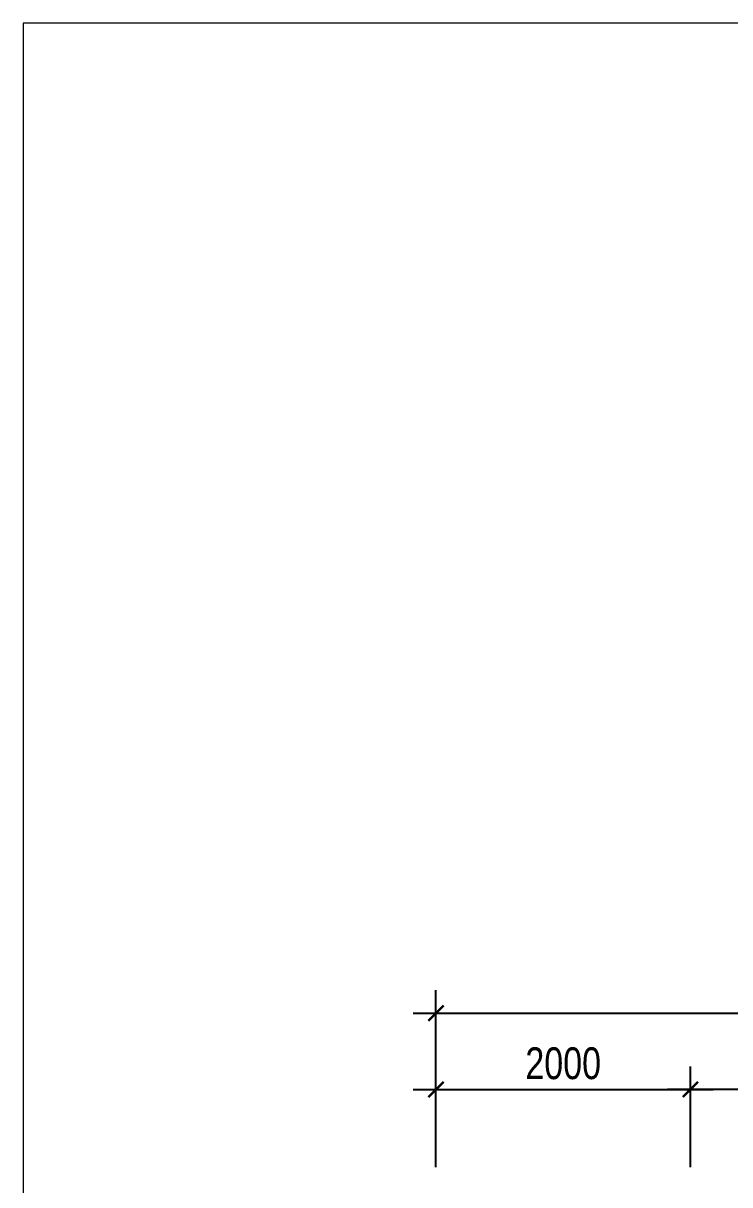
# Model space of a CAD drawing. Header units: millimetres. Extents: x 33748 to 451939, y -263262 to 62681.
# Drawn here: x 179867 to 185421, y -5513 to 3619 of the extents above; entities that cross this region are included whole.
import ezdxf

# ---------------------------------------------------------------- set-up
doc = ezdxf.new("R2010")
doc.units = ezdxf.units.MM
doc.header["$PDMODE"] = 98
doc.layers.get('Defpoints').update_dxf_attribs({"color": 202, "lineweight": 13})
doc.layers.add('12. NET DIM', color=9, linetype='Continuous')
doc.styles.add('AVANH', font='', dxfattribs={"width": 0.8})
doc.styles.get('AVANH').set_extended_font_data('.VnAvantH')
doc.dimstyles.new('C_100A3', dxfattribs={"dimscale": 100, "dimtxt": 2.5, "dimasz": 1.2, "dimexe": 1.8, "dimexo": 0, "dimgap": 0.75, "dimtad": 1, "dimdec": 0, "dimzin": 0, "dimdsep": 46, "dimtxsty": 'AVANH', "dimblk": 'ARCHTICK', "dimcen": 0, "dimdle": 1.8, "dimclrd": 256, "dimclre": 256, "dimclrt": 7, "dimadec": 0, "dimazin": 0, "dimtfac": 0.0001, "dimtdec": 0, "dimtix": 1, "dimtmove": 2, "dimatfit": 3, "dimldrblk": 'ARCHTICK', "dimfxl": 1.8, "dimtolj": 1, "dimtzin": 0, "dimarcsym": 0})

# ---------------------------------------------------------------- blocks, each defined once
blk = doc.blocks.new('_ARCHTICK')
at = {"const_width": 0.15}
blk.add_lwpolyline([(-0.5, -0.5), (0.5, 0.5)], dxfattribs=at)
blk = doc.blocks.new('*D109')
at = {"layer": '12. NET DIM', "lineweight": -2, "transparency": 16777216}
for p, q in [((183111.9, -5373.4), (183111.9, -4583.1)), ((185111.9, -5373.4), (185111.9, -4583.1)), ((182931.9, -4763.1), (185291.9, -4763.1))]:
    blk.add_line(p, q, dxfattribs=at)
at = {"layer": 'Defpoints', "color": 0, "transparency": 16777216}
for p in [(185111.9, -4763.1), (183111.9, -5373.4), (185111.9, -5373.4)]:
    blk.add_point(p, dxfattribs=at)
at = {"layer": '12. NET DIM', "lineweight": -2, "transparency": 16777216, "xscale": 120, "yscale": 120, "zscale": 120, "rotation": 180}
blk.add_blockref('_ARCHTICK', (183111.9, -4763.1), dxfattribs=at)
at = {"layer": '12. NET DIM', "lineweight": -2, "transparency": 16777216, "xscale": 120, "yscale": 120, "zscale": 120}
blk.add_blockref('_ARCHTICK', (185111.9, -4763.1), dxfattribs=at)
at = {"layer": '12. NET DIM', "color": 7, "transparency": 16777216, "insert": (184111.9, -4558.8), "char_height": 250, "attachment_point": 5, "style": 'AVANH'}
blk.add_mtext('\\A1;2000', dxfattribs=at)
blk = doc.blocks.new('*D111')
at = {"layer": '12. NET DIM', "lineweight": -2, "transparency": 16777216}
for p, q in [((185111.9, -5373.4), (185111.9, -4583.1)), ((187611.8, -5373.4), (187611.8, -4583.1)), ((187791.8, -4763.1), (184931.9, -4763.1))]:
    blk.add_line(p, q, dxfattribs=at)
at = {"layer": 'Defpoints', "color": 0, "transparency": 16777216}
for p in [(185111.9, -4763.1), (185111.9, -5373.4), (187611.8, -5373.4)]:
    blk.add_point(p, dxfattribs=at)
at = {"layer": '12. NET DIM', "lineweight": -2, "transparency": 16777216, "xscale": 120, "yscale": 120, "zscale": 120, "rotation": 180}
blk.add_blockref('_ARCHTICK', (185111.9, -4763.1), dxfattribs=at)
at = {"layer": '12. NET DIM', "lineweight": -2, "transparency": 16777216, "xscale": 120, "yscale": 120, "zscale": 120}
blk.add_blockref('_ARCHTICK', (187611.8, -4763.1), dxfattribs=at)
at = {"layer": '12. NET DIM', "color": 7, "transparency": 16777216, "insert": (186361.9, -4558.8), "char_height": 250, "attachment_point": 5, "style": 'AVANH'}
blk.add_mtext('\\A1;2500', dxfattribs=at)
blk = doc.blocks.new('*D112')
at = {"layer": '12. NET DIM', "lineweight": -2, "transparency": 16777216}
for p, q in [((183111.9, -5373.4), (183111.9, -3983.1)), ((200370.4, -5373.4), (200370.4, -3983.1)), ((182931.9, -4163.1), (200550.4, -4163.1))]:
    blk.add_line(p, q, dxfattribs=at)
at = {"layer": 'Defpoints', "color": 0, "transparency": 16777216}
for p in [(200370.4, -4163.1), (183111.9, -5373.4), (200370.4, -5373.4)]:
    blk.add_point(p, dxfattribs=at)
at = {"layer": '12. NET DIM', "lineweight": -2, "transparency": 16777216, "xscale": 120, "yscale": 120, "zscale": 120, "rotation": 180}
blk.add_blockref('_ARCHTICK', (183111.9, -4163.1), dxfattribs=at)
at = {"layer": '12. NET DIM', "lineweight": -2, "transparency": 16777216, "xscale": 120, "yscale": 120, "zscale": 120}
blk.add_blockref('_ARCHTICK', (200370.4, -4163.1), dxfattribs=at)
at = {"layer": '12. NET DIM', "color": 7, "transparency": 16777216, "insert": (191741.2, -3958.8), "char_height": 250, "attachment_point": 5, "style": 'AVANH'}
blk.add_mtext('\\A1;17259', dxfattribs=at)

msp = doc.modelspace()

# ---------------------------------------------------------------- linework, layer by layer
at = {"layer": 'Defpoints'}
msp.add_lwpolyline([(226907.2, -29645.1), (226907.2, 3618.9), (179867.2, 3618.9), (179867.2, -29645.1)], close=True, dxfattribs=at)

# ---------------------------------------------------------------- dimensions: what is measured, and where the dimension line sits
at = {"layer": '12. NET DIM'}
for base, p1, p2, picture, middle in [((200370.4469, -4163.1262), (183111.938, -5373.4338), (200370.4469, -5373.4338), '*D112', (191741.1925, -3958.8301)), ((185111.9, -4763.1), (183111.9, -5373.4), (185111.9, -5373.4), '*D109', (184111.9, -4558.8)), ((185111.9, -4763.1), (187611.8, -5373.4), (185111.9, -5373.4), '*D111', (186361.9, -4558.8))]:
    dim = msp.add_linear_dim(base=base, p1=p1, p2=p2, dimstyle='C_100A3', dxfattribs=at)
    dim.commit()
    dim.dimension.update_dxf_attribs({"geometry": picture, "text_midpoint": middle})

doc.saveas('drawing.dxf')
